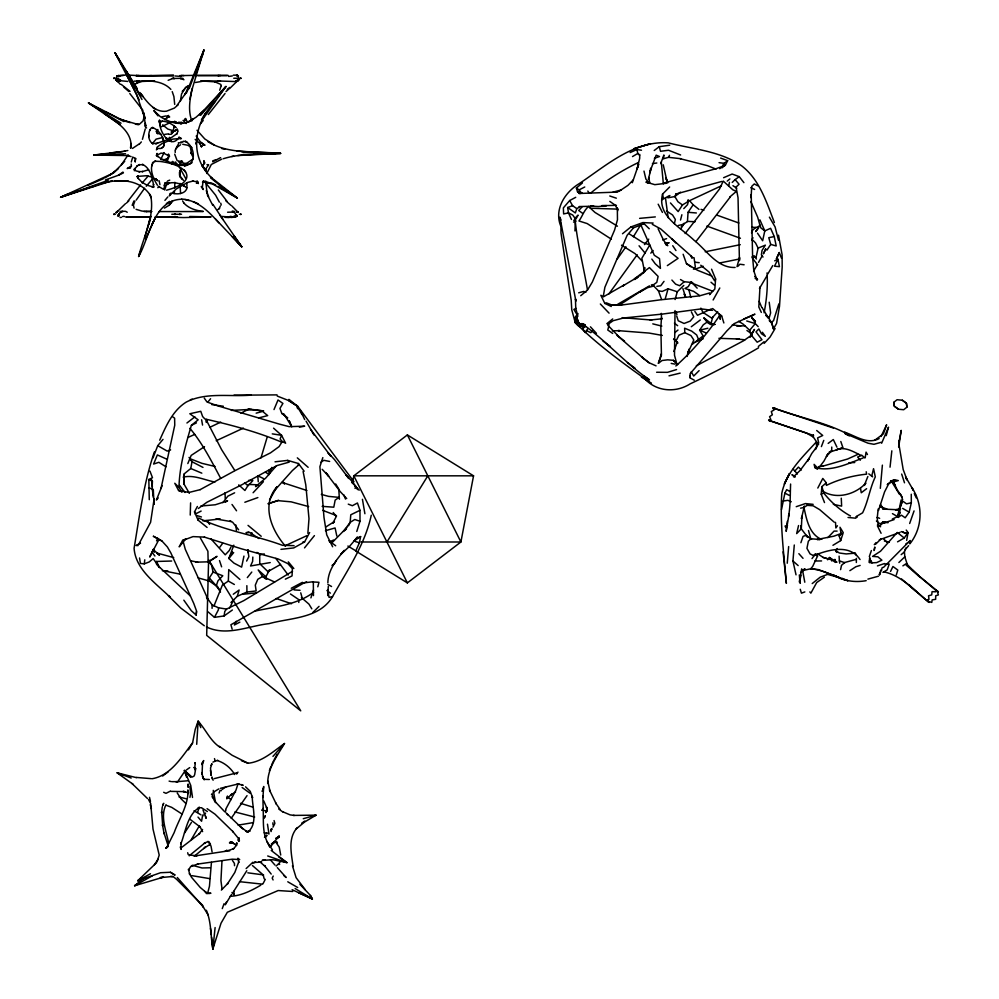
<?xml version="1.0" encoding="UTF-8"?>
<svg xmlns="http://www.w3.org/2000/svg" width="999" height="999" viewBox="0 0 999 999"><rect width="100%" height="100%" fill="white"/><g stroke="black" fill="none" stroke-linecap="round" stroke-linejoin="round"><path stroke-width="1.5" d="M179.945 176.336L179.945 177.085L180.082 170.542L180.045 171.341M816.458 441.67L813.361 437.1L813.386 434.852M153.172 497.165L153.297 489.947L154.071 504.383L154.146 498.826L150.587 522.327L138.849 544.08M639.735 154.383L639.685 158.329L637.112 168.819L638.673 164.286L632.317 182.717M856.343 562.499L856.405 558.379M906.23 530.069L908.041 532.579L904.257 537.999L897.239 532.467L880.506 551.248L872.589 556.393L877.859 556.805L881.905 560.177L876.672 562.599L872.027 562.862L869.417 562.499L869.442 559.752M298.776 602.459L298.826 599.662L290.459 593.968M759.989 286.938L758.815 306.98L761.325 312.425M818.718 468.007L823.938 461.138L828.046 453.558L826.398 456.431L831.692 450.711L831.755 447.053M149.276 499.7L148.826 479.483L152.485 477.722L149.962 471.128M174.7 188.099L174.85 182.28L174.85 183.017M189.335 493.244L184.091 484.215L184.291 473.788L190.759 468.506L192.02 461.738L190.31 458.791L201.948 463.336L215.06 466.471M212.075 608.354L212.15 604.932L206.518 597.127L207.767 599.912M236.488 215.971L234.465 212.05L227.585 212.225M271.116 831.568L271.616 828.695L270.729 830.481L271.828 828.808L270.654 830.469M212.15 604.932L218.444 607.754L218.394 609.827L214.473 617.345L207.929 611.775M199.163 808.528L199.201 807.254L197.602 812.437M906.143 565.159L935.638 590.109L935.588 591.808L932.079 591.658L931.705 594.904L928.546 595.779L928.983 599.3L926.96 599.899L929.02 602.397L901.573 579.02M190.235 515.084L190.597 502.884M574.974 230.931L575.212 223.239M236.763 845.254L236.838 842.756L235.889 846.141L233.017 849.138L233.766 848.675L226.423 851.148L196.041 855.768L196.99 855.768L189.548 855.082M906.905 407.18L906.443 403.246L902.297 400.212L897.077 399.725L893.855 402.272L894.317 406.193L898.463 409.228L903.683 409.727L906.905 407.18L906.443 403.246L902.297 400.212M213.948 606.018L222.39 585.102L228.334 581.081L228.759 569.617L239.91 579.445M174.725 121.965L174.75 121.166M206.543 419.455L206.418 422.452L206.306 420.067L221.616 449.675L234.802 470.504M898.8 443.319L901.21 430.369L898.675 447.053L899.187 440.322M252.822 557.055L252.635 561.376L250.549 565.971L270.23 562.574M152.435 481.056L152.11 488.274L153.222 495.492M196.703 744.317L198.114 721.278C205.956 729.595 210.102 740.734 219.967 747.252M675.037 310.577L674.5 355.157L676.523 362.824L673.289 360.314L667.644 359.827L662.062 360.502L658.403 363.286L661.363 353.758M134.365 170.779L134.89 168.481L134.603 169.081L137.575 165.559L137.025 166.071L139.635 164.523L138.761 164.81L143.157 164.635L142.42 164.36C150.374 167.907 152.223 177.959 153.571 185.102L153.559 184.465L153.172 187.288L153.821 186.663L152.81 187.375L153.734 186.95L152.285 187.25L153.446 187.025M130.844 148.139C133.067 131.593 115.996 121.578 104.395 113.736M182.093 492.007L178.971 487.45C179.47 466.233 185.439 445.616 191.358 425.374L198.152 419.83L189.835 413.748L200.774 411.301L202.647 416.583L204.87 418.943C230.881 424.837 257.417 431.905 282.043 442.307M227.26 798.363L227.41 796.016M883.428 567.457L910.164 540.521L909.839 543.881C922.764 527.747 923.388 504.657 911.825 487.612L913.423 490.359L905.843 477.285M171.453 162.038L171.578 163.961M313.311 581.843L313.474 595.591M328.296 586.425L327.734 595.591L327.722 589.997L329.071 597.377L332.53 596.64C347.04 570.729 364.922 544.78 371.278 515.197M196.928 140.347L195.679 143.881L196.104 143.332M180.956 842.619L181.131 849.412L180.257 847.027M882.379 465.134L880.319 488.349M661.5 317.545L660.851 327.297L661.438 355.157L658.403 363.286M790.609 484.04C790.134 494.917 790.546 505.506 788.548 516.283L789.06 513.911L786.176 531.381L787.337 521.216M269.493 500.087L276.985 486.738C260.926 505.007 271.478 530.182 285.477 546.216M608.616 327.06L608.928 322.727M188.361 784.39L188.174 787.387L187.974 784.165M575.724 197.315L569.68 200.549L563.361 207.879L563.623 213.923L568.481 212.899L572.752 215.047L575.012 218.269C577.01 242.257 583.491 265.996 587.449 289.835M307.867 533.354L308.991 518.656L305.781 484.84L303.109 471.528M643.731 223.901L633.566 227.784L627.16 235.264L604.882 287.275L603.259 296.478L600.836 295.292L604.832 303.409L606.381 302.859L611.513 304.895L621.628 305.02L660.576 299.812L699.387 295.904L709.789 292.919L709.602 294.655L714.834 289.023L715.609 278.996L711.575 269.206M221.94 861.575L220.941 880.619L222.015 888.873M799.275 581.918L801.685 568.831M211.438 862.362L209.465 886.188L207.555 893.618M195.629 768.943L194.68 774.637L193.993 776.161L192.058 777.097L184.365 770.404L186.638 777.322M796.028 574.837L792.931 561.001L794.292 545.004M183.828 600.162L191.308 610.701L196.154 615.047L196.453 611.588M787.237 563.224L788.661 546.578M184.291 473.788L184.091 484.215M869.417 562.499L869.854 557.504M292.769 891.483L278.172 890.546L227.335 912.262L221.016 923.238L212.849 949.05L215.11 927.547M650.174 172.627L650.574 168.232M824.512 502.572L821.215 494.193L821.915 486.613L826.273 482.792L822.789 478.434L817.806 488.049M878.146 509.028L877.197 518.506L878.271 525.262L880.619 526.685L877.459 524.887M180.32 101.324L181.568 93.931L185.727 87.213M174.238 193.519L174.488 191.196M663.523 158.379L663.885 154.982L660.739 163.611M669.655 186.988L662.549 194.093C656.755 216.084 680.918 227.522 694.055 240.235C706.768 250.225 717.12 268.169 735.089 267.457M901.16 499.9L897.601 516.62L892.307 519.043M649.113 381.743C623.488 363.536 597.489 344.78 575.224 322.527L571.765 309.815L571.203 300.237L560.976 232.954L560.901 223.202M890.034 467.182L891.832 450.836M167.295 139.748L156.244 143.544L152.36 143.307L153.297 143.794L151.673 142.832L152.61 143.619C148.089 140.584 147.952 134.166 150.025 129.62L149.75 130.207L151.261 127.997L153.209 127.622L152.198 127.46C159.84 129.907 164.573 139.023 163.911 145.829L164.023 145.205L163.449 146.703L160.739 148.464L156.681 148.539L157.343 148.789M576.011 316.221L576.011 321.628L577.072 324.45L579.045 326.348L582.155 326.361M196.154 615.047L196.616 611.238L193.794 603.496L170.891 553.009L167.395 546.977L161.975 541.033L153.409 536.276L161.975 541.033M170.33 194.33L170.467 193.194L169.293 195.916L176.236 188.961L187.612 182.442L193.182 181.019L192.507 181.019L198.052 181.993L197.015 180.919L197.477 183.092L197.602 182.28L196.353 183.167L198.227 183.142L196.953 182.767M689.298 200.437L693.169 204.77L688.061 212.3L687.449 221.378L695.104 221.741M139.535 557.979L140.447 563.448L144.268 563.848L144.78 559.815M194.693 769.63L195.205 762.687M145.267 128.908L142.432 139.311M751.835 257.018L756.056 257.317L758.116 248.102L755.569 242.982L752.809 240.097M234.653 211.363L234.465 212.05M130.494 147.902L131.119 143.481M137.5 176.136L138.262 178.571L137.899 178.009L141.821 182.143L146.828 185.115L153.022 186.988M298.239 465.01L298.451 463.524L287.675 460.389L275.037 461.813M874.375 549.987L874.812 547.015L873.975 550.561M135.29 162.038L135.14 158.466M214.473 617.345L224.101 615.946L224.775 611.45L226.548 609.103L243.831 600.611L292.57 571.266M327.859 582.842C328.022 570.042 336.501 559.69 344.318 550.349L340.909 554.283L349.737 546.128L357.492 537.025L354.096 540.958L360.614 536.588L359.415 542.732L355.844 550.849L347.889 546.041M865.309 457.13L866.058 452.122L867.457 454.533M174.326 127.323L174.488 126.249L172.19 133.441L173.339 131.231L171.079 132.093L173.252 131.369M248.314 549.812L247.839 552.584L247.652 550.099M906.667 540.397L908.041 532.579L905.144 533.179L901.235 531.593M162.275 806.855L161.563 813.049L161.663 811.737L162.712 826.023L162.487 824.799L164.148 833.878L163.936 832.704L167.557 844.043M781.505 509.59L784.889 493.156L786.688 489.672L790.159 491.608M729.857 196.94L736.375 191.371L732.854 189.822L728.733 186.089L729.42 182.317M202.56 829.445L198.876 834.327L199.663 833.566L181.918 847.227M264.797 817.045L265.297 815.733L264.211 818.231M352.972 480.332L353.833 475.824L407.367 434.927L473.551 475.824L460.901 541.995L407.367 582.892L355.756 550.998M189.91 99.201L191.333 91.783L203.946 49.95L187.188 90.672M197.527 724.312L198.114 721.278L199.837 723.551M206.356 910.264C211.551 922.489 210.489 936.188 212.849 949.05L213.774 944.28M189.922 797.377L190.622 793.743L189.885 786.325M188.461 749.887L192.582 742.906L195.242 729.32L198.114 721.278L200.799 727.647M644.73 267.72L644.243 270.142L641.857 258.254L649.787 245.017L642.919 242.532L629.495 234.041M205.906 169.093L205.532 170.904L206.318 168.057L208.704 164.897M233.803 545.167L228.858 558.491L233.953 563.111L241.621 567.132L243.956 556.093M764.098 312.774C766.658 299.75 767.931 286.176 767.032 272.927M211.064 765.421L211.95 763.723L210.539 767.969L211.014 775.124M158.204 497.939L156.393 500.012L161.014 488.486L174.75 425.224L174.625 418.169L172.79 416.87M840.584 569.642L841.508 565.334L844.679 562.512L855.793 559.465M879.108 574.225L879.557 574.775L880.181 571.878M220.317 206.019L219.093 208.779L219.618 208.204L217.857 209.628M643.568 272.914L644.667 267.832M799.749 581.093L801.023 575.187M137.35 88.736L114.947 52.672L136.601 94.43L144.83 118.394L144.343 116.583L145.417 126.336L145.954 125.112M131.256 162.013L132.53 157.83M192.407 88.324C189.86 98.851 187.812 110.502 191.87 120.929M150.712 216.046L144.593 238.124M177.859 131.518L176.436 134.253L176.935 133.716L170.479 138.224M221.091 86.014L219.693 90.21M163.786 189.41L164.598 185.876M238.012 783.928L235.964 790.159L225.624 809.402M804.37 506.043L801.41 518.656L801.935 516.283L801.298 528.833L796.665 533.603L798.551 525.536M898.488 517.47L900.037 512.087L898.426 516.995L901.498 515.197L905.194 517.794L909.152 512.175L911.325 502.784L911.263 494.243M267.32 436.675L260.964 457.942M180.919 843.768C185.652 831.568 187.425 814.447 199.4 807.492L198.214 807.754L200.749 807.729M674.387 223.601L675.361 219.468L672.539 214.947L666.495 210.964M152.035 165.784L152.41 164.198M148.951 224.251L150.849 216.533M648.376 179.321L650.961 168.819M879.557 574.775L882.342 567.42M180.981 124.238L181.506 122.14L181.281 123.027M680.519 220.08L681.88 214.748M317.782 586.8L318.956 582.292L312.013 581.88L304.121 582.842L230.906 624.75L232.143 629.12M778.833 303.933L773.538 320.679L771.478 322.227L773.438 328.896L776.56 323.514L779.495 306.368L782.18 267.095L782.117 254.795L778.521 235.202M202.385 55.719L203.946 49.95L189.148 88.674M816.683 446.016L816.021 442.282C802.234 457.317 785.963 472.664 781.767 493.456C779.869 523.451 783.828 553.508 786.375 583.366L783.066 551.81M886.225 435.651L888.511 427.16L881.642 443.219M180.869 163.399L181.606 161.338L180.082 162.575L181.98 161.301L179.957 161.925L182.342 161.413L179.433 161.538L182.567 161.751L179.82 161.563M207.093 527.435L198.077 520.117L198.651 518.044C225.037 530.906 254.92 535.102 282.492 545.329L294.056 545.654M688.673 200.437L687.487 204.733L683.778 208.616M736.987 266.683L739.56 257.442L739.422 260.627L738.036 197.777L736.051 187.075L739.06 184.253L735.114 179.608L732.205 182.417M608.553 327.185L607.767 329.995L612.687 333.441M677.422 341.67L673.85 351.473M687.087 356.456L689.16 349.063L687.587 353.746L693.806 339.96L690.946 335.577L684.802 332.667L678.908 335.227L676.723 339.61M665.346 298.439L668.069 288.798L677.285 291.745L683.803 285.439M675.074 299.538L677.285 291.745M230.956 602.522L237.287 596.303L239.123 590.034L233.279 594.23M219.056 793.019L220.067 790.321L221.328 790.696M118.806 216.371C116.096 214.086 124.088 209.078 127.235 212.238M773.438 328.896L771.977 323.451L768.98 318.481L770.616 312.912L769.205 302.222M871.84 475.674L873.551 468.693L875.299 476.873C869.879 488.224 868.168 501.348 862.599 512.824L856.355 516.483L855.831 518.194L848.039 517.47M896.29 574.974L897.801 570.067L892.944 566.495L890.534 571.453M132.155 205.294L133.953 200.949M156.643 154.845L157.093 153.434L157.243 156.131L156.98 155.12L157.817 156.706L157.255 155.856L161.388 159.016C170.417 162.25 181.656 168.531 190.871 163.424C195.904 155.981 192.745 145.467 185.364 141.221L187.2 142.37M356.78 531.468L360.002 521.266L359.965 510.327L357.442 502.997L352.36 505.719L348.264 504.145M164.71 190.01L166.346 184.865M206.793 173.489L211.326 164.473L221.803 159.116M617.444 226.186L594.992 212.437L588.523 206.481C583.841 210.514 582.429 216.284 578.945 220.966L587.187 223.576L611.363 239.186M322.827 457.604L319.905 466.683L323.976 517.295L326.71 534.827L332.63 546.765M840.683 540.609L843.243 532.629L839.997 527.247L841.046 533.678L839.185 535.951L840.683 540.609L832.954 545.292M274.001 409.578L278.022 399.975L282.917 403.434L279.945 408.416L281.793 413.399L287.737 417.869M310.914 597.902L313.474 589.997M195.329 75.812L202.035 55.956M869.305 556.63L871.378 550.561M154.37 451.948C143.731 483.079 139.51 515.959 134.091 548.289C135.602 569.817 156.306 583.553 170.342 597.452L168.456 595.816L180.819 608.079L204.308 625.774M579.095 207.293L576.823 208.654L575.349 212.937L567.644 207.517L568.481 212.899L571.465 219.455M800.886 542.732L803.059 536.388L805.893 535.339L811.563 539.185M909.664 523.488L914.06 510.914M649.912 171.89L656.156 155.157L659.477 156.531L654.37 158.341M250.974 535.364L251.91 532.704M878.508 510.501L884.565 491.908L888.91 483.404L894.455 479.707L898.288 480.594L893.231 481.98L891.058 480.769M688.111 199.788L687.3 202.073L682.467 204.945L678.171 211.588L670.466 202.959M883.316 434.103L886.637 424.762L880.993 436.551M187.138 187.6C185.614 194.143 177.372 194.63 172.028 193.132M179.808 214.648L179.808 213.848M225.125 812.237L225.924 810.014M140.472 251.436L138.624 256.493C149.725 237.45 153.159 200.125 181.643 199.226M263.424 788.473L262.712 790.434L263.724 786.5L262.912 797.452L262.862 796.016L263.174 809.402L263.162 808.403C263.773 821.19 261.688 835.189 269.817 846.19L268.669 844.305L272.49 849.887M907.454 564.997L904.819 556.805L904.432 551.873L905.831 548.026M140.335 251.81L138.624 256.493C143.469 236.663 154.745 216.995 150.787 195.954C138.037 175.612 110.327 178.846 91.334 187.337M175.924 148.489L178.371 144.106M175 213.848L175 214.648M222.265 908.615L224.076 903.683M900.524 508.753L897.601 516.62L892.444 513.623M269.405 770.504L270.854 766.633M161.014 488.486L162.088 485.626M577.06 314.285L575.149 319.368L575.224 322.527L577.072 324.45L575.149 319.368L576.011 321.628M722.439 167.732L724.075 163.361L727.659 160.652L720.629 158.079M117.607 215.946L118.981 214.023M821.39 446.603L823.775 440.384M265.359 472.152L269.106 474.475L271.828 467.382M902.434 501.448L899.924 507.992L902.684 499.725L900.561 494.243M152.947 458.029L157.73 445.679L162.999 439.385M164.036 152.56L160.789 159.503M816.982 554.07L817.532 556.093L812.649 566.483L810.614 568.806L802.185 570.654M135.002 161.189L135.652 159.578M185.24 120.017L185.514 118.481L185.402 119.93L185.402 118.606L187.65 122.278M159.703 440.197C165.996 426.111 172.565 410.714 186.151 402.135C205.881 391.92 229.658 396.978 251.111 395.117L234.016 395.142M187.824 463.561L191.184 455.407L204.52 446.653M157.23 861.163L159.216 855.082L153.009 829.058L150.662 803.246M227.322 797.452L226.761 798.813L231.681 794.18L230.619 795.042L235.552 792.02M145.654 239.173L155.02 218.219M186.463 92.982L189.685 85.427M776.523 259.003L779.307 252.56L781.48 258.192M116.471 77.86L116.471 78.659M238.336 78.659L238.336 77.86M162.612 805.793L163.699 803.283L162.812 805.069M751.51 232.867L752.746 230.045L755.669 227.522L760.114 226.224M775.099 328.534L770.079 337.025L764.135 343.394M156.556 540.871L157.755 538.211M577.984 313.536L575.749 318.481L577.996 323.426L575.749 318.481L576.798 315.322L576.798 320.729L580.631 324.563L583.728 324.575M355.02 488.399L355.944 486.363L351.673 482.417M271.491 765.246L273.401 761.063M336.551 515.959L332.792 523.251L334.415 521.578L326.049 526.823M265.309 879.307L262.887 883.953M676.098 193.856L674.849 196.541L667.856 197.827L669.879 195.492M239.348 838.398L238.174 840.434L239.098 837.924L238.711 841.408L238.599 838.985L239.435 840.708L237.949 837.786L232.655 831.343L233.154 831.83L214.985 814.16L207.08 808.653M153.209 549.675L149.738 557.017L158.978 539.448M201.885 145.729L201.348 146.865L201.673 145.891L201.511 146.716L199.775 143.406L195.167 139.398M348.539 525.799L350.174 522.34L350.774 514.785L359.965 510.327M134.902 201.149L133.391 205.195L134.091 208.142M662.949 158.903L668.506 157.33L669.48 155.295M786.837 525.486L785.826 527.609L785.064 526.048L787.524 525.499M231.006 546.94L229.295 550.486L225.237 554.807L210.876 538.761M763.648 253.321L765.808 248.813L763.373 253.846M231.244 818.243L247.028 795.641M226.648 901.722L225.137 904.844L231.606 894.405M229.67 607.979L233.704 599.7M784.277 484.19L789.435 473.601L784.502 483.379M188.998 86.151L184.815 94.668L185.789 93.107L177.06 105.345M236.189 621.291L234.378 624.999L239.847 622.152M776.922 257.342L779.307 252.56M719.692 168.669L725.349 165.247L727.659 160.652M273.227 876.073L272.19 878.121L273.089 879.957M246.628 561.063L248.851 556.68L247.927 550.636M151.811 224.8L155.357 217.894M128.147 154.845L121.279 164.935L113.312 173.002L118.519 168.469M232.455 551.648L228.858 558.491L233.679 552.584M116.171 212.799L117.32 211.363M238.736 484.89L244.917 490.484L248.651 484.428L258.391 484.852L255.519 486.6L265.659 478.146L275.936 466.283M178.459 780.556L184.415 771.84M867.844 476.535L864.26 485.452L865.821 483.166C855.306 494.605 836.238 499.887 822.452 490.996M198.077 520.117L194.48 511.913L197.39 506.468M266.808 579.008L265.871 576.823L269.53 569.929L267.882 571.603L259.777 563.748L259.703 554.595L264.285 553.921M116.408 212.35L117.158 211.463M182.58 540.509L179.171 546.853L185.739 538.961L182.58 540.509L193.032 536.613L204.57 537.1M280.969 549.338L293.706 547.939L304.558 541.945L309.64 532.542M274.138 759.702L277.098 754.307M169.505 137.325L169.006 138.237L170.404 138.574M202.51 182.305L203.034 181.331L202.335 187.487L201.985 186.376L203.147 189.585M175.537 149.813L177.472 146.741L176.898 147.352L180.569 144.768M722.177 166.808L724.075 163.361L719.055 162.662M713.124 299.987L719.804 287.974M136.189 200.1L144.568 188.262M334.203 564.21L336.288 560.476M238.074 80.494L238.649 79.47M152.697 143.207L156.119 139.111L162.113 137.7M758.466 262.45L762.212 255.881M766.72 276.199L759.452 288.474M772.776 265.559L767.744 274.038M640.671 224.912L633.378 236.751M816.445 447.564L815.346 449.488L818.481 442.045L817.594 437.924L822.726 435.477L816.695 430.507M201.673 120.792L225.936 86.451L199.5 114.947M222.864 502.659L227.822 496.203L234.628 492.807M680.606 229.27L684.065 223.451M191.321 839.56L199.251 825.998M158.092 859.227L154.383 864.697M246.815 870.728L233.704 891.333M751.648 240.047L753.009 237.774M753.571 271.054L757.454 264.61M587.874 328.471L585.214 332.592L582.579 328.534L584.465 326.348L579.045 326.348L575.224 322.527L575.212 317.108M201.436 119.805L205.394 113.299M750.137 337.275L754.495 329.433L752.097 332.992L751.348 336.188L749.675 330.282L743.194 324.176L738.573 321.278M164.011 185.464L164.885 184.041M172.303 200.949L169.068 205.294M749.675 330.282L755.281 323.576L758.179 326.636M202.248 762.949L203.721 760.539L202.048 764.672L202.547 762.649L202.073 774.163L201.948 772.564L202.909 777.984L202.547 776.36L204.221 779.794L203.396 778.533L204.483 779.345L209.365 779.482M386.925 541.995L427.822 475.824M715.609 278.996L714.56 280.682L709.09 272.065L700.761 265.21M750.811 201.498L757.667 217.158L759.877 224.937L755.706 231.593L758.566 228.084M272.977 827.172L274.887 823.376L274.051 820.579M184.54 832.991L191.421 822.489M217.844 586.95L209.39 581.056L209.315 577.959L213.112 572.065L211.526 565.122L208.853 561.813L195.692 562.175M766.92 250.2L770.716 244.405L768.78 237.7L774.25 236.551L776.211 245.954L770.716 244.405M608.766 294.093L637.2 254.745M169.368 156.144L167.083 158.941L167.869 158.279L164.373 159.902L165.659 159.653L161.501 159.615M192.582 742.906C181.768 756.83 170.817 775.549 152.185 778.721M182.218 91.371L187.887 85.664M172.577 201.149L169.218 205.195L164.385 208.129M236.638 774.063L237.987 772.102M617.12 259.203L625.948 246.79M277.972 837.674L279.121 836.013L273.876 842.544L275.274 841.17M276.149 866.058L279.932 862.387M158.541 187.163L158.891 186.651L157.854 187.725M837.412 525.749L835.863 527.959L835.501 522.327M166.071 804.645C159.915 816.395 166.309 830.768 168.606 843.044M172.128 132.63L176.211 129.695M332.53 596.64C319.43 618.706 290.896 617.644 269.031 623.638C248.476 625.923 226.548 636.75 206.443 626.922M215.11 101.361C193.806 122.39 188.474 157.005 212.213 178.247M270.679 846.228L270.08 847.052L275.025 841.42M685.127 233.554L719.555 188.948L723.251 181.069L728.733 186.089M730.281 196.94L695.903 241.621M835.701 550.624L837.224 548.526M880.868 524.999L883.166 521.84M812.012 558.591L815.084 554.383L817.532 556.093M219.53 547.577L222.727 543.219M178.484 138.224C169.892 149.113 159.927 131.681 159.665 123.339L159.965 125.512L159.503 119.967L159.528 121.016M343.456 531.468L350.174 522.34L354.795 519.505L360.002 521.266M297.352 827.547C287.512 838.211 291.433 853.683 293.132 866.533M664.023 281.356L660.751 285.764L656.88 286.351M267.083 835.426L265.697 837.05M157.28 130.245L157.842 129.508L156.393 131.93L156.381 130.956L157.63 133.754L157.018 133.142L161.026 134.266M225.05 93.506L208.329 114.535M681.218 226.885L683.865 223.439M217.432 97.577L225.936 86.451L200.674 115.272M644.455 244.58L648.751 239.123M181.393 168.906L179.483 172.352L179.533 175.312L183.529 180.469M712.774 317.033L711.001 323.389L703.771 317.769L707.042 322.165L710.389 324.45M207.892 402.048L210.577 398.726M247.327 577.609L251.798 572.052M827.622 559.79L829.445 557.504L836.975 562.2M304.52 547.889L314.423 535.614M114.086 214.648L114.086 213.848M140.572 184.902L127.847 201.236M240.709 78.659L240.709 77.86M114.086 78.659L114.086 77.86M240.709 214.648L240.709 213.848M592.569 330.532L590.821 332.667L586.425 330.594M146.266 186.251L153.097 178.272M200.549 123.689L203.197 120.542M738.211 266.121L739.809 264.223L744.118 264.785M238.449 79.895L237.7 80.719M164.91 200.387L167.832 196.928M332.217 542.519L346.865 527.547M874.275 544.667L876.086 542.557M905.194 549.65L908.615 545.666M180.831 78.958L181.044 78.122L182.979 78.434M142.17 183.004L148.127 176.086M693.418 269.218L695.341 267.02L694.043 257.705M167.507 160.827L167.008 161.401L168.519 157.979L168.431 154.046L169.568 156.294L164.061 153.346L161.026 153.159L156.231 155.494L157.105 154.645M249.263 484.64L252.834 480.581L248.539 480.394M281.006 747.477L284.503 743.506C273.301 751.423 262.312 761.775 248.077 763.248L241.421 760.676M166.059 848.226L168.219 845.766L166.583 847.764L174.176 832.604C179.133 818.743 188.174 805.694 188.037 790.496L188.012 793.631L187.849 789.997L188.312 792.607M650.786 253.147L653.121 250.524M237.213 215.946L236.488 215.147L237.213 215.946L236.064 216.358M156.743 862.499L137.712 880.756L160.552 872.726L170.417 872.264L175.2 874.987M189.186 855.806L205.282 842.607L204.221 843.293L207.317 841.857L209.128 842.082M272.952 756.393L284.503 743.506C277.173 755.856 267.557 768.418 267.72 783.478L267.72 780.956L270.08 791.57L269.48 789.959L276.199 803.908L275.624 802.959L280.107 809.452M797.302 474.001L794.867 470.991L798.426 467.082L801.398 469.955M139.123 144.38L141.346 141.933M116.359 212.612L117.532 211.613M582.155 206.781L578.733 210.514L582.729 213.411M717.719 311.775L711.862 318.157L702.946 312.412L700.873 308.117M117.795 211.089L125.325 203.808M253.097 492.744L263.386 481.705M264.485 837.337L266.496 835.189L265.322 836.438M121.279 164.935L124.675 161.326M274.7 490.284L292.345 470.591L298.863 464.797M261.95 791.196L262.749 790.359M277.972 837.674L279.283 836.3L275.786 838.461L279.196 836.837L277.247 838.011M575.012 218.269L578.059 215.097L576.086 218.806L573.738 220.404M839.185 535.951L841.72 533.304L833.89 536.176L817.082 539.497L820.142 539.497L810.788 538.773L808.353 541.246L806.93 548.339L810.077 553.908L813.573 555.656C828.146 549.9 849.537 543.493 860.039 559.54M633.316 179.832L627.934 185.377L618.856 191.421M246.129 868.593L252.959 862.187M116.733 76.324L125.599 74.962M699.125 370.617L693.731 376.024L691.233 371.853M211.463 794.505L212.238 793.73L212.787 797.677L212.25 796.578L215.11 801.76L214.485 800.873L224.238 811.275M312.912 612.387L319.043 606.368M875.648 544.18L881.293 538.673M231.219 217.17L234.952 216.034M203.659 180.956L202.672 181.905L204.296 181.244L202.859 181.806L212.65 184.078L237.35 198.077L210.539 176.96M793.493 476.86L800.137 470.417L809.302 458.179L807.654 461.063L811.762 453.484L816.982 446.603L818.481 442.045L818.506 444.667M204.146 814.51L205.632 813.086M898.888 562.499L904.819 556.805M204.208 110.14L195.954 117.32L188.449 121.816L193.494 118.981C183.391 126.985 169.793 122.989 160.152 116.521L153.821 110.539L157.992 115.859M186.164 770.129L189.735 767.607M136.95 176.885L138.074 175.812L137.375 176.436L146.466 175.724L151.548 176.985L157.18 180.195L155.557 178.709L157.805 180.844M700.287 319.98L691.296 326.748M194.892 855.606L194.193 856.255L205.569 846.952L203.721 848.576M295.766 829.32L304.42 822.115L316.059 815.159L293.269 815.409M813.573 555.656L815.496 553.858M193.032 159.053L187.325 162.874L180.607 165.222M237.625 80.707L236.239 81.144L238.574 79.82L236.975 81.231L237.762 80.594L235.739 81.006M313.561 592.345C296.828 604.944 275.125 606.63 255.095 611.088M119.031 75.449L116.596 76.311L120.317 75.649M225.974 91.608L228.496 89.336M126.311 203.184L128.821 200.899M166.146 185.24L169.43 183.092L167.432 183.691C173.164 181.418 179.445 183.242 184.54 186.251L184.003 185.926L186.638 187.775M238.861 80.032L235.789 81.568L217.882 80.944L220.492 81.006M115.934 212.475L117.757 211.139M229.47 88.711L237.762 80.594L236.8 81.006M692.682 282.617L684.203 281.718L679.645 285.726L675.611 284.141L671.902 280.07M639.697 275.949L645.317 271.054M800.549 572.739L805.044 568.831L801.847 570.429M178.322 104.67L174.4 108.079L166.483 111.201C154.108 112.8 146.491 101.049 139.922 92.507M213.099 792.394L218.818 788.898M675.836 365.996C692.394 351.323 707.167 333.828 719.58 315.634L720.267 319.293L719.218 314.335L721.678 316.009L723.863 322.964M901.173 554.657L904.432 551.873M344.455 530.631L346.453 528.946M175.637 130.507L176.398 129.858L174.8 131.194M827.871 537.599L834.09 531.093L837.112 531.093M580.057 193.619L577.547 191.808L576.386 187.999L582.479 182.917M590.834 192.944C605.344 181.019 621.366 170.592 638.349 162.562M580.731 295.704L587.524 290.022L592.295 282.093L614.572 230.082L617.469 219.768L617.332 207.892M758.341 346.478L764.073 341.733M135.215 84.316L136.963 82.88L136.314 83.329L142.02 81.456L154.658 80.907M727.222 181.106L729.882 178.933M692.245 344.343L703.121 335.901L699.65 330.169L703.246 324.825L707.042 322.165L714.735 324.425L710.776 324.425L715.022 324.375M612.712 318.931L606.893 323.664L608.341 324.063L613.136 320.704L623.426 318.007L662.237 314.098L701.186 308.891L712.449 310.352M622.502 233.741L630.943 226.923L642.894 222.577L653.134 223.064M674.662 332.717L677.984 330.045M119.031 215.447L118.382 215.971L118.332 215.022M812.212 583.566L820.191 577.185L827.597 574.4L837.761 577.172L834.015 575.312C843.643 581.093 855.206 582.654 866.183 580.669M227.235 89.386L229.658 87.462M144.73 877.559L134.59 885.751L163.586 877.085L160.29 877.646L172.902 876.448M164.685 119.63L168.581 116.359L169.668 116.958L165.971 115.946L162.15 116.796M138.923 144.143L132.43 148.451M680.494 192.158L674.849 196.541L677.946 201.748L682.467 204.945M186.938 422.989L194.855 416.87M866.608 488.686L861.25 492.782L860.564 488.499M654.22 150.499L659.253 146.678L669.767 145.192M332.005 565.484L334.003 563.96M888.91 483.404L887.237 484.665L894.455 479.707L890.321 481.318M162.637 776.023L168.132 771.89M165.996 182.954L165.459 183.366L166.97 182.243L164.685 183.304M828.159 443.406L833.303 439.548L836.937 447.14M226.174 786.65L222.028 789.56M272.502 843.206L273.751 842.282L271.278 844.118L276.024 841.595M116.97 75.974L119.655 75.737L116.983 76.186M874.55 440.384L882.217 434.752M198.326 508.491L206.893 502.272L242.307 484.527L277.185 465.509L289.186 462.125L287.675 460.389M653.721 284.603L656.78 282.367L658.129 276.411L649.425 267.595L634.353 278.933L637.624 277.16L622.652 286.001M105.37 179.957L118.656 175.162L122.964 172.065M167.844 846.64L165.684 848.201L167.507 846.927M634.74 279.52L638.461 276.835M224.101 615.946L232.38 610.002M170.379 791.108L166.009 793.343L163.674 792.294M735.114 179.608L739.248 176.648L743.905 182.655M120.592 80.12L118.344 80.956L116.246 79.833L120.167 84.191M109.84 175L115.409 171.029M116.683 76.473L119.218 75.612L117.32 75.949M130.644 166.446L127.185 168.519L130.757 167.657L129.42 167.67M141.383 878.158L137.712 880.756L150.487 873.763M582.579 328.534L585.501 326.486M824.375 577.197L816.683 582.567L810.863 593.156L809.852 591.92M203.297 165.06L202.547 165.572L204.595 163.112L204.258 163.736L203.871 160.652L204.77 162.837M301.698 823.201L304.845 821.028M320.691 462.437L323.838 460.302L329.633 461.451M120.729 212.537L121.791 211.825M127.86 81.443L116.683 80.332C125.025 81.081 113.324 81.781 120.504 80.245L118.057 80.956L116.234 79.82L117.969 80.907L120.392 80.407C117.482 81.581 114.198 79.87 120.317 80.882L116.071 79.995M166.371 203.584L169.58 201.411M622.577 286.064L624.637 284.678L603.408 296.828M208.853 561.813L217.02 556.343L208.167 561.863L207.904 551.273L200.337 537.937M160.851 126.948L170.017 122.727M212.924 762.1L217.682 760.276M204.907 847.527L210.514 844.192L209.603 844.442M120.492 80.195L118.519 80.931L116.234 79.82L117.982 80.919L120.23 80.732L117.969 80.907L116.246 79.833L117.982 80.919L120.08 80.569L118.544 80.981L116.296 79.783M849.862 570.666L855.868 566.733L860.139 565.422M902.884 565.859L906.293 563.611L919.342 576.585L912.362 569.954M807.554 505.069L803.758 507.554L800.574 508.166M260.776 885.189C251.461 890.633 241.171 895.891 230.207 896.29M162.75 147.377L161.813 147.977M212.7 161.788L220.617 157.63M758.603 347.789C736.363 360.739 713.536 372.889 690.234 383.816C676.248 392.832 657.367 391.833 645.604 379.657L646.415 378.883L644.018 375.899L649.512 379.895C625.287 363.236 605.906 340.509 581.855 323.551L584.59 324.75M184.515 166.321L191.958 162.737M687.612 221.541L682.991 224.413L678.284 225.487M831.692 450.711L829.045 452.347L841.932 448.089L836.313 449.787C845.117 446.166 853.496 451.91 861.263 455.494M221.353 890.109L227.972 883.303L227.335 884.09L234.827 872.452L238.798 861.737L238.736 862.424L237.949 858.178M267.882 571.603L280.544 564.472M905.881 543.881L909.977 541.396M632.517 156.568L637.812 153.446L636.875 149.55L630.132 152.56M667.344 265.609L678.084 258.341L669.755 251.611M152.472 875.723L134.59 885.751L138.724 883.591M882.954 572.365L887.199 569.892L889.222 564.048L885.002 564.048M104.683 177.972L112.075 173.714M225.387 502.097L227.597 500.824L215.272 504.77L200.836 506.031M897.552 541.833L904.257 537.999M117.994 81.781L116.433 79.945L118.057 80.956L120.092 80.507L117.682 80.757L116.471 79.845L118.344 80.956L120.255 80.607L116.596 80.22L117.77 81.456M200.162 489.635L235.04 470.629L270.467 452.884L279.083 446.628L282.28 441.483L285.627 443.231L281.556 435.289L273.564 428.146M159.952 122.565L162.512 121.116M661.837 199.837L668.631 196.029M618.893 305.382L642.02 290.422L639.597 292.133L647.589 287.662L654.033 285.951L651.311 285.052M291.271 588.261L302.422 582.33M690.534 200.212L721.465 185.764M224.85 851.41L226.985 850.286L225.824 850.886M116.683 76.199L119.093 75.624L117.07 75.986M111.925 173.726L60.614 197.315L112.088 180.694M140.522 543.156L136.064 545.479L138.087 545.591M576.048 308.304L573.876 309.428L576.435 313.674M696.315 365.784L743.618 340.746L751.36 335.264L757.18 342.195L761.975 339.71L755.993 331.88L758.853 328.921L761.438 333.716L765.346 336.351L762.374 332.267M576.386 187.999L579.083 189.897L584.752 186.988M195.23 514.098L201.149 511.063M649.487 285.864L617.657 304.32M240.871 413.161L248.901 409.14M774.7 260.851L777.921 259.253L779.432 266.658L774.525 266.196L777.921 259.253L776.323 258.541M848.938 435.876L850.037 435.339C826.26 422.24 798.563 417.495 773.189 407.929L833.391 428.034M743.756 319.006L754.957 314.161L734.04 323.701L726.947 330.819L690.172 373.626L690.197 377.947L694.305 380.194M118.656 175.162L123.439 172.864M191.433 425.299L196.416 422.902M209.74 427.36L220.717 422.102M243.431 428.121L216.221 440.721M285.352 579.145L292.045 575.936L292.37 568.656L287.887 563.648L278.246 559.003L241.209 548.738L204.37 537.1M285.165 545.741L306.98 535.626M821.215 494.193L823.725 493.019L821.915 486.613M863.161 457.954C848.089 463.536 831.205 472.09 814.922 467.594L814.098 464.348L817.632 468.019M120.08 80.557L118.519 80.931M187.949 437.487L194.73 434.39M356.218 538.598L360.614 536.588M67.208 194.318L60.614 197.315L95.255 185.539M329.545 541.858L333.579 540.034M252.61 863.436L255.719 862.025L254.42 862.424L261.651 862.149L258.828 861.737M668.069 288.798L662.25 291.408L658.478 290.871L652.347 284.578M858.041 454.32L847.527 459.041L822.776 466.171M237.287 596.303L246.94 592.02L256.156 590.946L255.307 585.127L257.779 579.308L262.575 576.46L274.613 582.005M695.154 269.131L703.271 266.283M87.6 185.514L103.446 178.671M723.601 177.71L732.142 174.038L739.248 176.648M278.646 500.237L268.182 503.846M304.121 582.842L306.568 581.818M879.295 539.847L900.049 532.367M711.375 308.903L697.527 315.272L694.854 311.476M72.852 192.295L60.614 197.315L108.267 180.282M573.526 222.103L576.148 221.016M695.079 342.145L703.134 338.836M167.52 181.031L169.743 180.132M758.116 248.102L765.359 245.155L762.037 250.462L761.4 254.807L763.024 257.03M148.551 169.793L142.333 171.616L142.969 171.541L138.761 171.641L139.56 171.741L136.001 170.904L133.878 169.318M201.948 165.747L202.847 165.397M144.268 563.848L149.263 561.925L153.184 558.591L159.503 567.594L156.506 561.463L171.653 561.026M725.349 165.247L716.196 168.669L663.099 183.242M894.155 519.592L880.369 524.163M567.644 207.517L572.589 205.682L576.823 208.654M804.832 591.92L801.435 593.156L800.249 589.273M244.842 502.26L257.867 497.564M185.052 120.292L183.067 120.467L186.264 123.539M208.154 892.769L206.119 893.493L207.367 893.368M236.825 80.907L235.727 80.907L238.574 79.82L236.276 80.931M212.75 160.864L215.959 159.74M662.737 239.96L666.595 238.624M236.825 772.851L214.261 778.633M170.629 449.925L167.195 451.098L157.73 445.679M878.521 576.186L867.881 579.12M796.228 506.693L805.431 503.571L813.149 504.345M877.434 565.896L884.527 563.548M313.686 815.933L316.059 815.159L303.271 818.705M190.347 399.75L192.22 399.138M813.486 435.464L768.656 420.317L770.878 419.605L769.592 416.695L772.352 414.785L771.303 411.563L774.1 409.965L772.801 407.929L775.087 408.141M220.479 788.311L238.886 783.79L237.3 783.753L243.169 785.326L241.571 784.565L242.22 785.064M676.56 369.568L667.494 372.34L656.618 372.252M268.269 503.558L277.884 500.649L291.134 501.835L308.666 506.58M183.204 477.135C193.881 474.575 204.558 480.069 214.947 482.055M248.838 531.905L246.016 532.729L250.062 532.579L258.916 538.548M223.339 158.716C241.845 152.959 261.588 154.758 280.682 153.384L237.113 151.149M325.449 530.694L335.09 527.959L336.825 536.038M881.081 442.332L873.975 444.305L868.081 443.219L845.029 433.504L847.452 435.015M578.696 292.807L583.666 291.433L585.839 292.345M675.811 194.056L721.74 181.456M232.792 217.195L234.678 216.696M266.82 811.013L265.884 812.349L266.97 810.389L265.996 812.624L266.908 808.74L266.92 809.727L266.458 806.98L266.845 808.091L263.736 800.886M621.291 189.947L613.011 192.158L617.644 192.158M256.156 413.161L262.625 411.438L267.682 415.596L258.729 417.894M879.145 438.586C867.132 444.867 855.743 435.864 844.605 432.23L850.037 435.339M188.074 780.756L175.911 781.755L178.234 781.593M200.287 489.635L188.998 492.445L178.571 490.497L174.775 483.254L178.971 487.45M669.005 375.836L680.169 373.127M899.937 508.716L895.441 509.802L899.562 509.802L882.779 509.09L886.9 509.09L879.657 506.331L882.991 508.241L880.494 504.47M195.467 82.492L203.346 81.131L218.456 80.956M707.866 328.246L699.65 330.169L706.368 333.067M885.226 522.452L879.744 523.676L876.423 521.028M911.325 502.784L906.518 503.846L903.508 501.685M231.718 156.493L233.716 156.081M265.347 859.714L262.088 860.401L272.964 859.739L286.95 862.649L271.228 850.449M156.244 143.544L155.632 143.669L157.592 143.269M120.966 211.351L122.515 211.039M252.872 822.652L238.124 825.149M123.801 151.299L127.847 150.499M168.157 80.307L173.789 78.109L172.04 78.434M231.943 842.394L229.433 842.881L231.88 842.482L229.932 842.145L232.417 842.719L230.644 841.945L233.129 843.106L231.543 842.082L236.401 845.204L233.966 843.668M299.388 427.147L304.67 426.186L289.136 426.648L279.333 424.1L218.107 405.944L207.043 402.023L204.258 398.126M168.431 133.891L164.66 134.378M229.733 216.558L231.106 216.308M740.271 244.68L705.219 251.785M739.685 258.941L719.442 263.037M783.004 501.111L787.811 500.312L791.258 501.76M208.616 893.606L210.914 893.231L208.054 893.143M666.508 243.169L669.155 242.732L664.872 243.269M880.494 570.429L881.63 570.254M232.255 75.961L228.646 76.424M122.54 216.558L124.163 216.308M652.434 163.624L656.818 162.999M182.705 144.281L187.712 145.255L191.958 147.64M164.96 183.054L166.621 182.829M236.051 217.008L230.781 217.507M124.937 151.211L93.744 155.07L125.662 155.532L131.069 156.518M173.264 122.015L171.99 122.178L176.773 122.527L175.824 122.128L177.185 123.352L176.873 122.64M650.112 320.042L662.237 318.743M302.66 542.182L304.558 541.945M666.583 183.242L654.807 184.665L645.928 182.055L648.076 183.142M818.456 466.695L822.939 466.171M233.329 75.162L237.038 75.15L238.424 76.099M109.603 153.034L122.452 151.561M120.067 217.507L121.466 217.345M242.545 594.305L256.481 592.832M210.227 867.781L202.01 867.969L192.295 865.271M183.217 141.259L186.026 141.633M639.622 218.356L655.319 216.908M278.521 864.435L279.683 864.335M106.806 153.846L93.744 155.07L125.537 153.746M578.958 193.494L616.308 192.12M593.743 206.231L579.095 206.556M616.445 205.344L601.798 205.669L606.43 205.669L598.438 206.543L590.446 206.119L593.531 206.119M854.445 553.234L846.203 553.933L839.297 552.996L835.576 550.399L836.663 552.422M232.73 217.22L234.453 217.145M166.496 190.185C198.014 182.143 190.709 165.397 160.177 161.438L154.633 161.239L155.657 161.201L152.422 162.974L153.222 162.213C148.701 169.393 154.021 179.82 157.442 185.227M168.968 134.365L171.541 134.166M114.685 181.081L127.984 180.769M202.934 520.841L220.205 518.993L215.934 518.993L231.181 521.603M136.139 75.936L173.401 76.011M203.833 144.73L202.997 144.78L205.02 145.167L200.225 141.708L196.179 136.051M237.737 155.532L280.682 153.384L260.19 152.972M251.411 409.378L247.789 409.378L263.661 410.939L251.411 409.378L231.356 410.402M179.658 75.637L193.344 75.375M134.153 81.144L146.865 80.919L144.068 80.931M177.572 216.771L154.982 217.058M146.341 211.588L151.448 211.376M618.256 209.141L590.309 208.217M206.93 164.698L208.254 164.635M247.49 395.117L277.048 394.88M178.359 142.782L181.219 142.869M612.362 330.881L619.805 330.632L618.081 330.632L649.188 333.079L662.3 335.414M739.01 339.023L718.905 338.311M171.328 781.605L169.106 781.106M149.55 216.895L126.686 217.145M848.863 462.712L854.757 462.537M221.84 216.446L229.458 216.958M274.275 841.845L277.185 842.269L275.287 841.57L277.46 843.019L275.487 841.682L279.233 847.102L280.719 855.032M220.492 75.524L217.882 75.587L227.285 75.612M134.303 216.995L136.913 216.933L125.162 216.92M210.951 216.883L183.978 217.557L156.893 216.97M159.116 211.551L202.947 211.576M242.919 154.495L259.615 154.233M179.92 122.527L180.632 122.515L178.309 122.44L183.129 123.327M173.451 75L149.563 75.624M745.304 325.836L736.8 325.924L740.771 325.924L732.292 324.887M814.847 561.013L821.578 560.938M172.178 781.655L177.485 781.643M254.033 153.621L275.324 153.496M120.255 75.375L123.476 75.437M228.109 75.362L197.914 75.549M151.848 211.576L141.97 211.076L136.101 209.34M139.023 75.524L136.289 75.524L151.898 75.624M196.341 75.462L218.456 75.574M113.761 78.259L118.869 78.259M233.754 78.259L241.034 78.259M139.023 81.006L136.813 81.006M113.961 214.248L115.372 214.248M171.791 214.248L181.543 214.248M239.335 214.248L241.034 214.248M621.628 305.02L611.513 304.895M584.69 324.563L580.631 324.563L576.798 320.729L576.723 317.582L578.646 322.665L576.723 317.582M585.252 325.449L579.845 325.449L582.941 325.662M739.098 338.973L736.45 338.973L744.929 339.81M473.551 475.824L353.833 475.824L407.367 582.892M885.226 522.152L882.479 522.152L888.061 522.702M361.014 541.995L460.901 541.995L407.367 434.927M151.274 778.658L136.226 777.422M200.687 80.907L215.447 81.856L214.76 81.743L219.93 84.041M144.068 211.576L146.878 211.588M239.51 881.667L262.038 884.103M210.714 216.92L189.835 216.496M136.339 216.945L149.301 216.983M109.915 155.07L122.902 155.22M109.703 154.558L120.979 154.77M170.679 791.37L184.278 791.633L188.711 792.931L187.475 792.257M241.783 151.698L274.588 152.859M263.586 874.924L247.827 872.826M146.341 80.919C155.082 80.956 164.685 82.692 170.879 89.386M225.125 217.357L229.208 217.557M181.131 75.462L183.953 75.587M136.813 75.524L129.67 75.162M622.202 317.67L651.835 320.042M162.338 570.716L167.932 571.003M226.998 850.748L229.72 850.898M257.068 152.26C240.247 151.561 222.265 150.861 207.63 141.471M294.031 589.909L300.075 590.309M322.14 506.356L333.791 507.192L335.152 500.124L338.998 497.365L328.634 496.391L321.328 494.405M180.919 76.424L174.9 75.961M806.717 505.282L813.149 505.806L819.679 509.652L834.227 522.177M688.061 212.3L696.365 212.974M819.742 538.723L822.152 538.911M191.571 875.599L209.715 878.633M751.797 227.135L755.669 227.522M173.814 130.956L167.782 129.033L162.637 124.825M668.506 157.33L680.881 158.704M203.359 211.376C196.279 210.727 188.861 208.504 183.916 203.122M695.229 262.225L699.188 262.687M178.721 161.563L187.275 164.186M264.236 832.816L266.221 833.066M227.235 216.683L229.558 216.983M917.706 575.037L938.361 591.808L937.274 591.658L938.386 594.904L935.701 595.779L935.663 599.3L932.154 599.899L931.78 602.397L928.595 601.46M294.368 815.459L290.122 814.884L282.967 811.85M636.875 149.55L641.483 150.212M126.249 155.345L128.821 155.707M211.688 404.57L223.351 406.243M181.781 199.063C197.565 200.037 208.991 211.776 218.943 222.927M272.265 433.866L281.556 435.289L280.12 438.961L282.492 441.933M170.704 876.385L173.476 876.822L176.561 879.282L202.56 905.256M184.278 791.633L182.992 791.42L185.302 791.795M265.984 810.926L261.763 810.039L263.174 810.439M750.823 315.871L752.047 316.071M218.444 607.754L226.548 609.103M173.739 557.617L156.706 552.984L159.465 555.169L153.684 549.937M138.886 124.65L135.464 124.251L139.598 124.088L143.007 120.991L144.106 116.933L143.619 112.875L145.13 118.481M119.43 75.662L117.645 75.724L119.73 75.787M671.191 363.411L675.087 364.148M234.915 811.95L254.645 817.032M208.516 182.567L202.884 181.631L208.991 182.73M190.609 560.776L197.802 562.212M164.36 571.003L180.182 574.15M138.099 124.475L121.466 119.743L88.449 102.922L119.905 124.513M232.28 211.026L233.841 211.338M180.906 141.858L182.78 142.233M221.89 148.601L224.75 149.213M833.328 504.333L841.633 506.131L841.27 498.189M136.388 777.647L117.145 772.814L133.279 784.465M884.39 540.996L889.36 542.17M165.697 138.037L167.482 138.474M179.033 796.952L186.076 798.738M652.784 323.863L661.837 326.099M166.833 805.519L171.716 807.354L181.818 813.91M184.94 199.513L189.111 200.599M148.676 487.924L152.922 489.06M306.905 490.509L282.617 482.579L284.553 483.903M577.547 191.808L582.38 193.157M130.107 122.665L119.156 118.669M198.164 577.897L209.39 581.056M217.22 760.539C224.463 762.699 230.856 768.019 234.678 774.5M680.169 158.704L707.554 165.697L715.958 169.081M355.319 541.558L359.415 542.732M805.669 432.767L768.656 420.317M822.951 557.367L829.545 559.353L822.976 557.367L817.969 553.933M240.522 803.321L253.284 807.267M746.728 320.979L755.281 323.576M197.003 515.596L201.423 516.958M267.695 855.968L286.95 862.649L278.671 856.867M183.941 79.758L180.457 78.347L173.564 78.471L173.976 78.958M717.07 215.185L738.86 223.014M237.587 211.913L238.112 212.462L236.913 211.613M276.261 598.513L291.508 603.746M630.943 226.923L633.566 227.784M883.591 571.79C902.247 575.749 914.797 590.996 929.02 602.397M609.777 195.991L616.333 198.189M839.098 556.156L839.385 560.851L844.779 562.712M701.011 209.353L703.858 210.339M706.88 226.086L740.446 238.262M237.487 211.938L236.751 211.663L238.124 212.188M238.149 76.274L236.825 75.612L238.249 76.286L237.7 75.812M236.813 211.588L238.249 212.263L237.362 211.738M877.097 517.42L879.657 518.331M200.936 814.822L194.031 810.763M711.713 275.961L697.402 270.217L686.463 263.611L683.129 254.258M691.258 282.917L712.662 291.221M839.56 577.509L818.331 569.592L810.614 568.806C823.75 569.717 835.489 577.372 847.964 580.719L841.807 578.196M201.511 807.741L207.355 811.513M581.418 323.664L584.815 324.925M755.169 278.471L757.567 279.37L754.72 276.448M121.466 119.743L126.386 121.603M131.181 778.046L117.145 772.814L121.816 775.374M322.652 510.339L336.176 515.496M213.112 572.065L222.802 575.761L217.932 580.881L216.346 585.564L220.492 592.082M680.606 154.982L668.518 150.25L660.526 151.286L659.253 146.678M277.235 396.054L288.636 400.549L297.877 406.506L354.008 481.768M248.077 763.248L232.18 755.294L219.181 746.278M259.965 861.9L265.359 866.595L264.385 865.509L271.204 874.063M292.12 889.697L312.362 899L310.439 895.466L299.85 884.24M673.551 339.373L676.323 340.522M178.571 490.497L181.643 491.77M190.759 468.506L201.823 473.164M193.219 201.623L198.426 203.846M250.012 793.206L242.145 787.512M163.074 189.098L158.354 186.289M310.439 895.466L312.362 899L298.576 892.744M649.075 362.749L641.608 356.968L649.075 362.749L656.068 365.859M210.577 182.642L215.647 184.902M236.8 75.524L237.774 75.961M237.15 211.713L238.162 212.238M132.592 157.068L136.001 158.641M750.823 187.687L754.595 189.448M263.486 478.521L257.792 475.799L258.254 481.78M604.832 303.409L611.288 306.506M116.983 80.345L118.044 80.857M167.258 459.353L157.367 454.932L153.621 464.06L158.853 462.3L165.984 466.795M193.681 767.519L195.816 768.556M204.558 891.47L206.855 892.594M287.774 881.78L297.665 887.512M123.876 121.578L105.744 111.876M234.415 216.396L235.14 216.783M148.826 479.483L152.285 481.206M784.889 493.156L789.347 495.404M202.984 467.407L192.02 461.738L189.048 457.417M214.448 145.142L204.783 138.948L197.028 130.27M665.609 244.568L667.782 245.692L663.648 240.409L658.116 228.771M757.704 185.777L754.27 183.941L751.71 186.388L751.098 197.777L751.223 194.593L752.622 257.442L753.833 270.954L757.042 280.382M652.285 224.338L660.664 228.896L692.956 257.667M753.745 256.056L756.056 257.317M230.057 520.816L232.63 522.227L238.624 529.77M295.117 888.523L312.362 899M850.486 515.971C840.134 510.364 831.068 502.172 823.725 493.019M327.897 584.44L331.556 586.513M228.334 581.081L234.353 584.477M238.049 75.724L237.038 75.15L238.399 76.361M902.834 531.868L905.144 533.179M266.633 832.654L268.993 834.003L267.47 824.187M909.152 512.175L902.671 508.379M105.257 112.4L88.449 102.922L121.029 123.214M256.905 552.397L260.864 554.67M218.094 186.301L220.542 187.712M680.494 279.533L684.203 281.718M301.411 597.602L308.941 604.108L311.813 608.828M237.113 211.751L237.812 212.163M806.068 432.767L813.361 437.1M641.395 377.11L651.448 383.141M820.554 538.961C808.691 533.216 806.368 518.269 803.758 506.593M935.638 590.109L938.361 591.808M220.754 187.65L237.35 198.077L223.751 188.324M152.685 107.405L155.994 109.528M288.636 400.549L297.877 406.506L288.936 399.375M621.515 245.18L635.114 253.671L641.882 260.826M814.922 467.594L817.469 469.28M189.86 819.205L200.212 826.997L199.862 826.46L202.61 831.63M170.417 872.264L174.4 874.937M746.915 330.494L751.161 333.354L751.86 336.039M732.954 185.664L736.775 188.237M794.942 476.66L791.945 474.65L794.929 477.06M281.793 413.399L285.165 415.684M231.019 799.637L227.273 796.765M233.004 211.813L234.078 212.537M769.055 420.317L770.654 421.416M699.662 295.542L693.631 291.358L684.977 288.474L688.286 286.601L691.133 281.768L697.165 288.149M121.191 84.378L130.07 91.371M686.463 263.611L691.071 266.833M189.885 428.309C202.322 443.057 211.551 461.188 220.679 478.384M609.827 201.398L615.559 205.432L617.844 210.652M278.783 809.065L282.879 812M194.48 511.913L195.492 512.637M898.463 409.228L894.317 406.193L893.855 402.272M196.766 182.392L198.364 183.566M328.908 540.759L335.676 545.766M168.918 139.136L171.453 141.521M145.417 127.073L146.591 127.959M224.763 189.261L210.514 177.76M326.96 590.534L330.382 593.144M624.562 341.146L617.107 335.364L643.618 358.516M608.403 345.167L610.414 346.715L602.946 340.946M632.904 366.77L634.914 368.319L627.459 362.55M175.387 164.61L172.715 161.363M266.109 579.195L262.575 576.46L258.179 569.929L265.871 576.823M252.435 865.534L263.174 874.887L264.198 878.833M868.793 473.863L872.651 476.873M693.169 204.77L698.95 209.353M769.467 320.617L771.478 322.227M674.425 323.114L677.647 325.699M202.672 143.881L201.935 143.294M242.844 828.845L240.422 826.835L246.953 831.605L245.629 831.093L248.252 831.88L246.728 831.668L250.062 831.031L248.376 831.618C257.879 823.226 252.397 807.642 252.185 796.328L252.61 797.764L250.212 791.308L245.542 786.812M238.374 859.09L239.685 859.54L232.168 859.19L197.327 864.123L198.264 863.91L191.184 866.333L192.12 865.584L190.197 867.219L188.624 870.354L188.461 869.242L189.723 874.212L189.385 873.626L191.596 877.372L200.25 887.487L205.569 891.97M712.612 308.541L721.678 316.009M248.027 525.374L261.214 536.288M832.954 560.439L835.276 562.4L834.889 559.34L835.913 562.287M123.926 87.213L128.871 91.558M283.654 875.386L286.139 877.497L277.322 867.619M230.894 205.319L225.949 200.949M711.001 282.23L714.285 285.052M190.31 595.904L156.943 564.722M297.315 457.854L308.142 467.32M792.931 561.001L798.164 565.596M231.893 205.981L238.062 212.312M244.555 482.742L247.952 485.739M864.959 458.054L861.85 455.282L857.617 457.03L860.314 460.189M185.914 803.508L181.081 798.813L177.198 792.931M131.918 783.428L147.552 798.601M210.14 843.456L207.992 841.32M282.467 481.793L284.503 483.641M910.663 586.388L909.028 584.827L916.021 591.47M241.109 827.409L226.261 813.111L228.284 815.134M619.118 336.913L607.754 325.162M182.268 179.408L181.094 178.259M643.806 223.451L649.25 228.771M891.058 481.231L895.404 485.539L893.793 482.792L897.414 490.222L902.159 496.99M673.838 338.923L677.946 342.982M673.289 360.314L677.672 364.635M359.203 490.184L354.945 485.964L357.854 489.647L352.46 481.793L345.929 474.825L348.851 478.509L334.44 459.528L327.922 452.559L330.831 456.243L310.564 429.333M883.553 538.811L886.9 542.195M793.131 469.23L794.867 470.991M175.212 161.913L177.735 164.698M766.008 315.422L768.98 318.481M751.523 317.382L755.494 321.466L751.972 317.819L755.107 322.652M231.955 892.469L233.941 894.517L233.828 891.32M765.908 315.322L768.543 318.057L762.1 307.692M769.342 320.716L771.977 323.451M671.778 238.649L676.023 243.044M600.349 303.996L609.078 313.149M116.683 80.057L117.882 80.894L116.408 79.633M274.987 865.072L270.442 859.889M232.305 236.726L241.733 246.79L219.955 215.172M322.178 469.305L328.696 476.273L325.786 472.589L340.197 491.57L346.715 498.538M757.579 264.847L752.384 258.142M209.315 577.959L219.867 589.897M177.31 877.522L203.484 907.154L202.522 905.843L208.304 915.159M805.893 535.339L807.729 537.325L801.298 528.833L800.711 525.786M590.434 326.823L596.428 333.329M215.522 219.018L241.733 246.79L233.953 235.652M637.812 153.446L639.585 155.394M232.367 860.289L234.428 863.436L234.515 865.683M798.863 553.671L803.034 558.341M202.223 165.622L205.806 170.617L202.298 165.547L203.509 167.07M176.261 127.722C171.616 123.526 164.847 119.892 159.603 121.691L159.428 122.752L159.39 120.817L159.478 121.99M205.182 182.317L215.634 195.23L219.355 202.148M190.659 777.372L184.365 770.404L190.759 785.439L192.52 797.439M142.994 110.452L129.77 93.494M237.188 241.546L241.733 246.79L234.078 236.588M856.355 516.483L857.092 517.345M198.002 817.082L201.573 821.24L202.647 815.034L202.847 815.908M226.948 201.261L218.319 189.96M649.362 183.204L645.878 179.046L643.98 171.079M288.286 561.85L293.831 568.518M639.06 245.791L645.279 253.334M199.775 143.406L200.324 144.081M305.244 889.734L296.091 877.646L292.432 865.746M333.216 512.524L336.064 516.121M754.245 256.181L756.48 259.028M140.896 93.756L143.207 96.741M275.811 558.416L288.174 575.012M184.053 169.892L185.664 172.003M151.985 552.21L154.932 556.018M579.083 189.897L581.43 192.994M179.67 485.439L184.977 492.519M757.479 233.154L762.649 240.747L764.797 230.894L759.902 219.842M298.451 463.524L304.146 471.216M914.447 493.581L916.071 495.779M651.81 259.091L655.269 263.811L660.426 268.406L659.527 258.641L654.308 255.269L641.146 225.587M306.056 421.128L313.973 435.002M231.993 504.47L236.538 510.789M206.93 520.591L209.64 524.4M178.908 166.221L185.677 178.434M829.445 557.504L831.892 561.026M201.186 186.588L203.084 189.335M869.63 559.303L872.027 562.862L869.467 558.379M672.727 245.717L675.948 250.549M212.924 204.383L222.977 219.518M905.631 477.822L907.104 480.069M899.612 494.505L892.444 482.867M120.342 212.05L120.142 211.363M587.824 191.059L589.06 192.957M208.966 842.869L211.014 846.091L212.075 851.86M182.58 200.899L183.991 203.172M335.689 483.978L338.761 488.961L339.398 499.225M134.665 85.527L136.888 89.173M266.958 841.495L269.742 846.827L269.443 845.703M140.946 96.241L126.498 71.753M232.68 892.407L233.941 894.517L233.291 892.382M141.97 99.475L114.947 52.672L124.788 69.73M302.085 414.635L296.466 405.144L297.665 408.703M283.803 413.836L291.358 425.949L289.186 420.729L291.745 426.835M181.144 165.559L178.521 160.864M153.159 549.987L154.445 552.147L153.322 549.288M843.168 448.401L840.808 441.496M125.999 70.792L133.866 84.178M769.392 217.158L775.087 226.898L778.483 240.197M905.594 477.072L906.667 478.908L903.183 469.53L899 444.792M126.349 72.415L128.671 76.448M569.68 200.549L572.589 205.682M204.857 169.106L206.169 171.528L205.432 169.905M203.009 809.989L206.094 818.368L205.757 816.333M855.156 552.822L856.455 555.307M125.662 72.49L134.378 89.173M658.166 204.196L662.424 212.425M207.28 194.73L212.675 205.195M126.149 73.501L139.161 99.9M148.576 799.575L150.187 802.784M877.422 525.886L881.093 533.279M220.704 84.366L221.341 85.664M691.358 311.825L693.768 316.795L690.197 321.116L684.078 323.476L678.234 320.766L676.723 316.071M177.248 160.901L174.7 154.221M300.736 411.163L304.683 419.568M690.858 297.427L688.798 289.548M774.25 236.551L770.604 228.309L764.797 230.894L760.826 227.847L759.877 224.937M685.389 296.653L684.228 294.006L685.364 296.84M914.41 493.668L916.22 497.852M192.782 156.668L190.971 152.435L191.758 154.52L190.135 146.179M162.612 137.263L164.161 142.045M149.513 194.131L150.999 197.677M759.153 301.273L761.663 307.255M682.891 288.549L685.539 296.853M690.846 255.619L691.957 258.354M343.793 494.855L345.504 499.075M698.426 339.31L696.703 335.002L691.658 331.094L684.615 328.196L684.802 332.667M172.228 91.621L173.913 96.603L174.7 104.408M208.179 599.762L185.277 549.275L183.404 542.345M665.821 177.622L667.719 182.879M658.478 290.871L661.563 299.438M177.248 128.983L177.909 130.819M774.4 222.552C766.558 202.335 759.702 179.87 741.895 166.021C720.754 151.011 692.881 149.188 668.306 142.857C633.778 140.472 606.168 165.672 579.27 183.591C565.172 192.058 554.008 209.103 560.626 225.749M206.818 191.783L208.629 196.815M179.321 137.812L179.046 137.038L180.869 138.574L179.445 138.174L181.393 138.474L172.952 139.073L162.025 143.594L157.205 147.065L156.443 149.875M560.938 220.067L559.902 217.145L575.811 300.649M213.112 780.244L211.975 776.997L212.3 778.983M665.846 177.76L666.857 180.694L663.249 164.798M219.505 560.576L221.616 566.845M901.672 474.063L904.507 482.792M802.484 569.792L804.794 582.217M214.485 758.603L215.097 760.651M187.687 852.734L188.262 854.657M150.225 804.62L151.436 808.915M300.736 592.832L302.297 598.413M808.478 530.481L810.938 539.385M577.872 316.308L575.736 308.304L575.461 298.976L575.948 301.024M220.729 203.122L221.241 205.045M676.198 311.85L676.897 314.66M149.5 797.302L150.487 801.423M195.042 762.649L195.242 763.523M206.318 190.422L206.968 193.294M215.559 802.597L213.262 790.334M662.549 194.093L663.311 197.79M159.166 180.794L159.94 184.678M663.361 183.878L661.288 162.038M648.726 177.46L649.812 183.129M210.464 770.379L211.189 775.411M201.611 419.78L202.56 425.075M866.208 471.778L866.62 474.15C852.821 475.611 838.885 479.27 826.41 485.389L826.273 482.792M362.437 499.313L364.897 513.723M689.822 375.487L690.197 377.947M210.464 928.408L211.338 934.664M839.385 560.851L839.722 563.211M212.849 949.05L211.601 937.149M207.093 193.356L205.707 180.981M799.612 577.772L800.299 583.366L799.312 574.974M151.473 479.395L152.372 486.613M131.181 164.086L131.443 166.259M235.814 524.975L236.438 530.394M665.484 197.952L668.144 217.695M186.701 182.692L186.988 186.376M180.569 193.519L179.982 183.379M272.864 822.826L273.039 824.987M268.881 470.229L269.106 474.475M148.726 134.99L148.814 136.751M661.301 313.361L661.575 318.943M175.137 150.087L175.25 152.485M225.05 492.694L225.225 498.651M145.392 123.152L145.492 126.461L145.467 125.774M246.853 585.676L246.94 592.02M156.506 561.463L156.506 564.223M208.604 559.927L206.681 635.376L300.736 710.838L208.604 559.927M168.494 115.509L167.482 117.607L168.494 115.509M238.624 79.708L237.038 81.381L238.624 79.708M116.97 211.938L116.958 211.95M650.536 143.669L634.153 148.639L650.536 143.669M144.131 115.409L143.207 112.05L144.056 115.297"/></g></svg>
